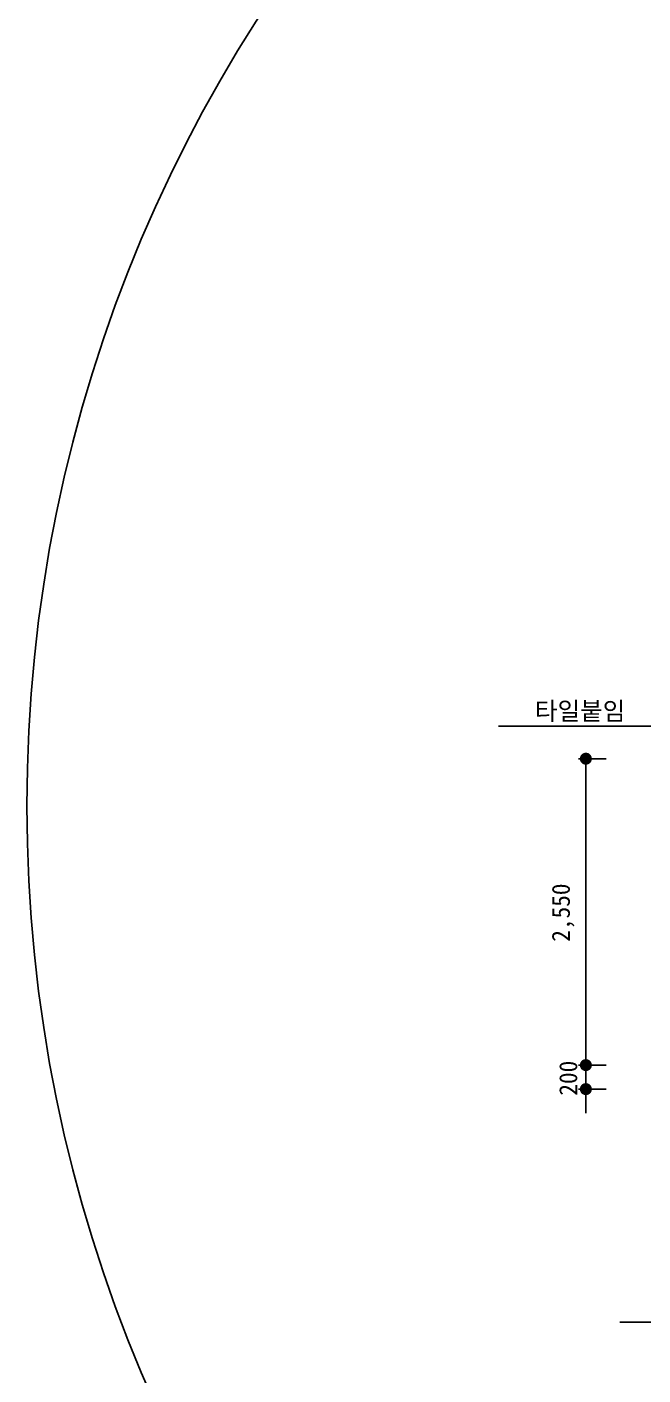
# Model space of a CAD drawing. Header units: millimetres. Extents: x -69382 to 174843, y -46375 to 101648.
# Drawn here: x -23457 to -18326, y 11070 to 22289 of the extents above; entities that cross this region are included whole.
import ezdxf

# ---------------------------------------------------------------- set-up
doc = ezdxf.new("R2010")
doc.units = ezdxf.units.MM
doc.header["$LTSCALE"] = 1000
for name, color, linetype in [('-길작업', 255, 'Continuous'), ('CS-DIML', 1, 'Continuous'), ('CS-LEAL', 1, 'Continuous'), ('CS-LEAT', 3, 'Continuous'), ('DIM1', 1, 'Continuous')]:
    doc.layers.add(name, color=color, linetype=linetype)
doc.styles.get("Standard").update_dxf_attribs({"font": 'txt.shx', "bigfont": 'whgtxt.shx'})
doc.styles.add('WGTXT', font='DotumChe.ttf')
doc.dimstyles.new('DIM-LEADER', dxfattribs={"dimscale": 40, "dimtxt": 3, "dimasz": 3, "dimexe": 1.5, "dimexo": 0, "dimgap": 1, "dimtad": 1, "dimdec": 0, "dimrnd": 0.001, "dimzin": 1, "dimdsep": 46, "dimlunit": 6, "dimtxsty": 'WGTXT', "dimcen": 0, "dimclrd": 1, "dimclre": 1, "dimclrt": 3, "dimadec": 4, "dimazin": 0, "dimtfac": 1, "dimtdec": 0, "dimtix": 1, "dimtmove": 2, "dimatfit": 3, "dimfxl": 1.5, "dimlwd": -1, "dimarcsym": 0})
doc.dimstyles.get("Standard").update_dxf_attribs({"dimtxt": 0.18, "dimasz": 0.18, "dimexe": 0.18, "dimexo": 0.0625, "dimgap": 0.09, "dimtad": 0, "dimtih": 1, "dimtoh": 1, "dimdec": 4, "dimzin": 0, "dimdsep": 46, "dimtxsty": 'Standard', "dimcen": 0.09, "dimadec": 0, "dimazin": 0, "dimtfac": 1, "dimtdec": 4, "dimtofl": 0, "dimtmove": 0, "dimatfit": 3, "dimfxl": 1, "dimtolj": 1, "dimtzin": 0, "dimarcsym": 0})

# ---------------------------------------------------------------- blocks, each defined once
blk = doc.blocks.new('_Dot')
at = {"layer": 'DIM1'}
blk.add_line((0, 0), (-1, 0), dxfattribs=at)
at = {"layer": 'DIM1', "const_width": 0.5}
blk.add_lwpolyline([(-0.25, 0, 1), (0.25, 0, 1)], format="xyb", close=True, dxfattribs=at)
blk = doc.blocks.new('*D493')
at = {"layer": 'CS-DIML', "color": 1, "transparency": 16777216}
for p, q in [((-18632, 16199), (-18862, 16199)), ((-18802, 16099), (-18802, 13749)), ((-18632, 13649), (-18862, 13649))]:
    blk.add_line(p, q, dxfattribs=at)
at = {"layer": 'Defpoints', "color": 0, "transparency": 16777216}
for p in [(-18457, 16199), (-18802, 13649), (-18457, 13649)]:
    blk.add_point(p, dxfattribs=at)
at = {"layer": 'CS-DIML', "color": 1, "transparency": 16777216, "xscale": 100, "yscale": 100, "zscale": 100}
for p, rotation in [((-18802, 16199), 90), ((-18802, 13649), 270)]:
    blk.add_blockref('_Dot', p, dxfattribs=dict(at, rotation=rotation))
at = {"layer": 'CS-DIML', "color": 3, "transparency": 16777216, "insert": (-18991, 14918), "char_height": 150, "attachment_point": 5, "rotation": 90, "style": 'WGTXT'}
blk.add_mtext('\\A1;2,550', dxfattribs=at)
blk = doc.blocks.new('*D494')
at = {"layer": 'CS-DIML', "color": 1, "transparency": 16777216}
for p, q in [((-18802, 13749), (-18802, 13849)), ((-18632, 13649), (-18862, 13649)), ((-18802, 13649), (-18802, 13449)), ((-18632, 13449), (-18862, 13449)), ((-18802, 13349), (-18802, 13249))]:
    blk.add_line(p, q, dxfattribs=at)
at = {"layer": 'Defpoints', "color": 0, "transparency": 16777216}
for p in [(-18457, 13649), (-18802, 13449), (-18457, 13449)]:
    blk.add_point(p, dxfattribs=at)
at = {"layer": 'CS-DIML', "color": 1, "transparency": 16777216, "xscale": 100, "yscale": 100, "zscale": 100}
for p, rotation in [((-18802, 13649), 270), ((-18802, 13449), 90)]:
    blk.add_blockref('_Dot', p, dxfattribs=dict(at, rotation=rotation))
at = {"layer": 'CS-DIML', "color": 3, "transparency": 16777216, "insert": (-18948, 13540), "char_height": 150, "attachment_point": 5, "rotation": 90, "style": 'WGTXT'}
blk.add_mtext('\\A1;200', dxfattribs=at)

msp = doc.modelspace()

# ---------------------------------------------------------------- linework, layer by layer
at = {"layer": '-길작업', "color": 3}
msp.add_circle((-11340.1893, 15806.461), 12116.7265, dxfattribs=at)
at = {"layer": 'CS-LEAL'}
msp.add_line((-18519.3981, 11510.8748), (-17647.667, 11510.8748), dxfattribs=at)

# ---------------------------------------------------------------- texts
at = {"layer": 'CS-LEAT', "style": 'WGTXT'}
msp.add_text('타일붙임', height=150, dxfattribs=at).set_placement((-19226.2745, 16521.4525))

# ---------------------------------------------------------------- dimensions: what is measured, and where the dimension line sits
at = {"layer": 'CS-DIML'}
for base, p1, p2, picture, middle in [((-18802.4044, 13648.9805), (-18457.4083, 16198.9805), (-18457.4083, 13648.9805), '*D493', (-18991.411, 14918.4033)), ((-18802.4044, 13448.9805), (-18457.4083, 13648.9805), (-18457.4083, 13448.9805), '*D494', (-18948.3202, 13540.4997))]:
    dim = msp.add_linear_dim(base=base, p1=p1, p2=p2, angle=270, dimstyle='Standard', override={"dimscale": 50, "dimtxt": 3, "dimasz": 2, "dimexe": 1.2, "dimexo": 3.5, "dimgap": 0.1, "dimtad": 1, "dimtih": 0, "dimtoh": 0, "dimdec": 0, "dimlunit": 6, "dimtxsty": 'WGTXT', "dimblk1": 'Dot', "dimblk2": 'Dot', "dimsah": 1, "dimclrd": 1, "dimclre": 1, "dimclrt": 3, "dimtix": 1, "dimtofl": 1, "dimtmove": 2, "dimlwd": 65535, "dimlwe": 65535}, dxfattribs=at)
    dim.commit()
    dim.dimension.update_dxf_attribs({"geometry": picture, "text_midpoint": middle, "dimtype": 160})

# ---------------------------------------------------------------- leaders
msp.add_leader([(-17515.6067, 15838.2595), (-18029.9658, 16468.6088), (-19530.3639, 16468.6088)], dimstyle='DIM-LEADER', override={"dimgap": 1, "dimtad": 0}, dxfattribs=at)

doc.saveas('drawing.dxf')
